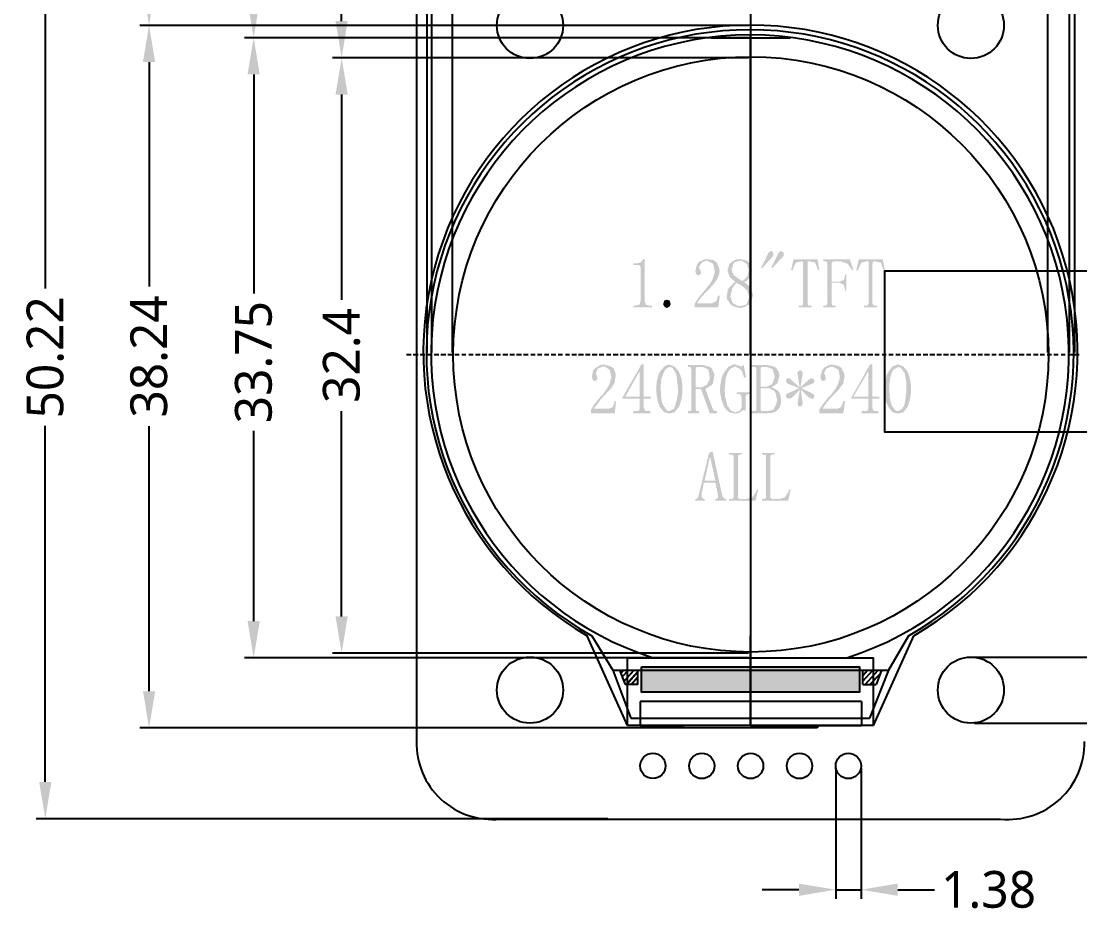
# Model space of a CAD drawing. Header units: millimetres. Extents: x -137 to 1106, y 1691 to 1989.
# Drawn here: x -137 to -79.3, y 1691.4 to 1740 of the extents above; entities that cross this region are included whole.
import ezdxf

# ---------------------------------------------------------------- set-up
doc = ezdxf.new("R2010")
doc.units = ezdxf.units.MM
doc.layers.add('3-LCD', color=4, linetype='Continuous')
doc.styles.add('宋体', font='')
doc.styles.get('宋体').set_extended_font_data('Microsoft YaHei')
doc.dimstyles.new('ZY-G2-0.1默认', dxfattribs={"dimtxt": 2, "dimasz": 2, "dimexe": 0.5, "dimexo": 0.1, "dimgap": 0.5, "dimtad": 0, "dimdec": 3, "dimdsep": 46, "dimtxsty": '宋体', "dimcen": 2, "dimclrd": 7, "dimclre": 7, "dimclrt": 7, "dimadec": 0, "dimazin": 2, "dimtp": 0.1, "dimtm": 0.1, "dimtfac": 1, "dimtdec": 3, "dimtmove": 0, "dimatfit": 3, "dimfxl": 1, "dimtolj": 1, "dimarcsym": 0})

# ---------------------------------------------------------------- blocks, each defined once
blk = doc.blocks.new('*D270')
at = {"color": 7, "lineweight": -2, "transparency": 16777216}
for p, q in [((-97.362, 1737.993), (-120.016, 1737.993)), ((-119.516, 1735.993), (-119.516, 1724.82)), ((-119.516, 1707.593), (-119.516, 1718.766)), ((-97.362, 1705.593), (-120.016, 1705.593))]:
    blk.add_line(p, q, dxfattribs=at)
at = {"color": 7, "transparency": 16777216}
for points in [[(-119.849, 1735.993), (-119.183, 1735.993), (-119.516, 1737.993)], [(-119.849, 1707.593), (-119.183, 1707.593), (-119.516, 1705.593)]]:
    blk.add_solid(points, dxfattribs=at)
at = {"layer": 'Defpoints', "color": 0, "transparency": 16777216}
for p in [(-97.262, 1737.993), (-119.516, 1705.593), (-97.262, 1705.593)]:
    blk.add_point(p, dxfattribs=at)
at = {"color": 7, "transparency": 16777216, "insert": (-119.516, 1721.793), "char_height": 2, "attachment_point": 5, "rotation": 90, "style": '宋体'}
blk.add_mtext('\\A1;32.4', dxfattribs=at)
blk = doc.blocks.new('*D271')
at = {"color": 7, "lineweight": -2, "transparency": 16777216}
for p, q in [((-113.472, 1721.949), (-113.472, 1750.012)), ((-81.072, 1721.949), (-81.072, 1750.012)), ((-111.472, 1749.512), (-100.298, 1749.512)), ((-83.072, 1749.512), (-94.245, 1749.512))]:
    blk.add_line(p, q, dxfattribs=at)
at = {"color": 7, "transparency": 16777216}
for points in [[(-111.472, 1749.845), (-111.472, 1749.178), (-113.472, 1749.512)], [(-83.072, 1749.845), (-83.072, 1749.178), (-81.072, 1749.512)]]:
    blk.add_solid(points, dxfattribs=at)
at = {"layer": 'Defpoints', "color": 0, "transparency": 16777216}
for p in [(-81.072, 1749.512), (-113.472, 1721.849), (-81.072, 1721.849)]:
    blk.add_point(p, dxfattribs=at)
at = {"color": 7, "transparency": 16777216, "insert": (-97.272, 1749.512), "char_height": 2, "attachment_point": 5, "style": '宋体'}
blk.add_mtext('\\A1;32.4', dxfattribs=at)
blk = doc.blocks.new('*D272')
at = {"color": 7, "lineweight": -2, "transparency": 16777216}
for p, q in [((-114.611, 1721.949), (-114.611, 1754.347)), ((-79.891, 1721.949), (-79.891, 1754.347)), ((-112.611, 1753.847), (-101.008, 1753.847)), ((-81.891, 1753.847), (-93.493, 1753.847))]:
    blk.add_line(p, q, dxfattribs=at)
at = {"color": 7, "transparency": 16777216}
for points in [[(-112.611, 1754.18), (-112.611, 1753.514), (-114.611, 1753.847)], [(-81.891, 1754.18), (-81.891, 1753.514), (-79.891, 1753.847)]]:
    blk.add_solid(points, dxfattribs=at)
at = {"layer": 'Defpoints', "color": 0, "transparency": 16777216}
for p in [(-79.891, 1753.847), (-114.611, 1721.849), (-79.891, 1721.849)]:
    blk.add_point(p, dxfattribs=at)
at = {"color": 7, "transparency": 16777216, "insert": (-97.251, 1753.847), "char_height": 2, "attachment_point": 5, "style": '宋体'}
blk.add_mtext('\\A1;34.72', dxfattribs=at)
blk = doc.blocks.new('*D273')
at = {"color": 7, "lineweight": -2, "transparency": 16777216}
for p, q in [((-97.362, 1739.089), (-124.802, 1739.089)), ((-124.302, 1737.089), (-124.302, 1725.16)), ((-124.302, 1707.339), (-124.302, 1717.695)), ((-97.362, 1705.339), (-124.802, 1705.339))]:
    blk.add_line(p, q, dxfattribs=at)
at = {"color": 7, "transparency": 16777216}
for points in [[(-124.636, 1737.089), (-123.969, 1737.089), (-124.302, 1739.089)], [(-124.636, 1707.339), (-123.969, 1707.339), (-124.302, 1705.339)]]:
    blk.add_solid(points, dxfattribs=at)
at = {"layer": 'Defpoints', "color": 0, "transparency": 16777216}
for p in [(-97.262, 1739.089), (-124.302, 1705.339), (-97.262, 1705.339)]:
    blk.add_point(p, dxfattribs=at)
at = {"color": 7, "transparency": 16777216, "insert": (-124.302, 1721.428), "char_height": 2, "attachment_point": 5, "rotation": 90, "style": '宋体'}
blk.add_mtext('\\A1;33.75', dxfattribs=at)
blk = doc.blocks.new('*D274')
at = {"color": 7, "lineweight": -2, "transparency": 16777216}
for p, q in [((-76.421, 1707.374), (-76.421, 1709.374)), ((-85.06, 1705.374), (-75.921, 1705.374)), ((-76.421, 1701.774), (-76.421, 1705.374)), ((-85.06, 1701.774), (-75.921, 1701.774)), ((-76.421, 1699.774), (-76.421, 1697.774))]:
    blk.add_line(p, q, dxfattribs=at)
at = {"color": 7, "transparency": 16777216}
for points in [[(-76.755, 1707.374), (-76.088, 1707.374), (-76.421, 1705.374)], [(-76.755, 1699.774), (-76.088, 1699.774), (-76.421, 1701.774)]]:
    blk.add_solid(points, dxfattribs=at)
at = {"layer": 'Defpoints', "color": 0, "transparency": 16777216}
for p in [(-85.16, 1705.374), (-85.16, 1701.774), (-76.421, 1701.774)]:
    blk.add_point(p, dxfattribs=at)
at = {"color": 7, "transparency": 16777216, "insert": (-76.421, 1711.596), "char_height": 2, "attachment_point": 5, "rotation": 90, "style": '宋体'}
blk.add_mtext('\\A1;3.6', dxfattribs=at)
blk = doc.blocks.new('*D275')
at = {"color": 7, "lineweight": -2, "transparency": 16777216}
for p, q in [((-114.852, 1721.949), (-114.852, 1758.991)), ((-79.612, 1721.949), (-79.612, 1758.991)), ((-112.852, 1758.491), (-101.034, 1758.491)), ((-81.612, 1758.491), (-93.429, 1758.491))]:
    blk.add_line(p, q, dxfattribs=at)
at = {"color": 7, "transparency": 16777216}
for points in [[(-112.852, 1758.825), (-112.852, 1758.158), (-114.852, 1758.491)], [(-81.612, 1758.825), (-81.612, 1758.158), (-79.612, 1758.491)]]:
    blk.add_solid(points, dxfattribs=at)
at = {"layer": 'Defpoints', "color": 0, "transparency": 16777216}
for p in [(-79.612, 1758.491), (-114.852, 1721.849), (-79.612, 1721.849)]:
    blk.add_point(p, dxfattribs=at)
at = {"color": 7, "transparency": 16777216, "insert": (-97.232, 1758.491), "char_height": 2, "attachment_point": 5, "style": '宋体'}
blk.add_mtext('\\A1;35.24', dxfattribs=at)
blk = doc.blocks.new('*D277')
at = {"color": 7, "lineweight": -2, "transparency": 16777216}
for p, q in [((-105.016, 1746.8), (-136.146, 1746.8)), ((-135.646, 1744.8), (-135.646, 1725.428)), ((-135.646, 1698.58), (-135.646, 1717.953)), ((-105.016, 1696.58), (-136.146, 1696.58))]:
    blk.add_line(p, q, dxfattribs=at)
at = {"color": 7, "transparency": 16777216}
for points in [[(-135.98, 1744.8), (-135.313, 1744.8), (-135.646, 1746.8)], [(-135.98, 1698.58), (-135.313, 1698.58), (-135.646, 1696.58)]]:
    blk.add_solid(points, dxfattribs=at)
at = {"layer": 'Defpoints', "color": 0, "transparency": 16777216}
for p in [(-104.916, 1746.8), (-135.646, 1696.58), (-104.916, 1696.58)]:
    blk.add_point(p, dxfattribs=at)
at = {"color": 7, "transparency": 16777216, "insert": (-135.646, 1721.69), "char_height": 2, "attachment_point": 5, "rotation": 90, "style": '宋体'}
blk.add_mtext('\\A1;50.22', dxfattribs=at)
blk = doc.blocks.new('*D278')
at = {"color": 7, "lineweight": -2, "transparency": 16777216}
for p, q in [((-97.362, 1739.759), (-130.497, 1739.759)), ((-129.997, 1737.759), (-129.997, 1725.543)), ((-129.997, 1703.519), (-129.997, 1717.938)), ((-97.362, 1701.519), (-130.497, 1701.519))]:
    blk.add_line(p, q, dxfattribs=at)
at = {"color": 7, "transparency": 16777216}
for points in [[(-130.33, 1737.759), (-129.664, 1737.759), (-129.997, 1739.759)], [(-130.33, 1703.519), (-129.664, 1703.519), (-129.997, 1701.519)]]:
    blk.add_solid(points, dxfattribs=at)
at = {"layer": 'Defpoints', "color": 0, "transparency": 16777216}
for p in [(-97.262, 1739.759), (-129.997, 1701.519), (-97.262, 1701.519)]:
    blk.add_point(p, dxfattribs=at)
at = {"color": 7, "transparency": 16777216, "insert": (-129.997, 1721.741), "char_height": 2, "attachment_point": 5, "rotation": 90, "style": '宋体'}
blk.add_mtext('\\A1;38.24', dxfattribs=at)
blk = doc.blocks.new('*D279')
at = {"color": 7, "lineweight": -2, "transparency": 16777216}
for p, q in [((-92.622, 1699.352), (-92.622, 1692.214)), ((-91.242, 1699.352), (-91.242, 1692.214)), ((-94.622, 1692.714), (-96.622, 1692.714)), ((-92.622, 1692.714), (-91.242, 1692.714)), ((-89.242, 1692.714), (-87.242, 1692.714))]:
    blk.add_line(p, q, dxfattribs=at)
at = {"color": 7, "transparency": 16777216}
for points in [[(-94.622, 1693.047), (-94.622, 1692.38), (-92.622, 1692.714)], [(-89.242, 1693.047), (-89.242, 1692.38), (-91.242, 1692.714)]]:
    blk.add_solid(points, dxfattribs=at)
at = {"layer": 'Defpoints', "color": 0, "transparency": 16777216}
for p in [(-92.622, 1699.452), (-91.242, 1699.452), (-91.242, 1692.714)]:
    blk.add_point(p, dxfattribs=at)
at = {"color": 7, "transparency": 16777216, "insert": (-84.298, 1692.714), "char_height": 2, "attachment_point": 5, "style": '宋体'}
blk.add_mtext('\\A1;1.38', dxfattribs=at)
blk = doc.blocks.new('*D283')
at = {"layer": '3-LCD', "color": 7, "lineweight": -2, "transparency": 16777216}
for p, q in [((-119.516, 1746.8), (-119.516, 1748.8)), ((-119.616, 1746.8), (-120.016, 1746.8)), ((-119.516, 1739.993), (-119.516, 1744.8)), ((-119.616, 1737.993), (-120.016, 1737.993))]:
    blk.add_line(p, q, dxfattribs=at)
at = {"layer": '3-LCD', "color": 7, "transparency": 16777216}
for points in [[(-119.849, 1744.8), (-119.183, 1744.8), (-119.516, 1746.8)], [(-119.849, 1739.993), (-119.183, 1739.993), (-119.516, 1737.993)]]:
    blk.add_solid(points, dxfattribs=at)
at = {"layer": 'Defpoints', "color": 0, "transparency": 16777216}
for p in [(-119.516, 1746.8), (-119.516, 1746.8), (-119.516, 1737.993)]:
    blk.add_point(p, dxfattribs=at)
at = {"layer": '3-LCD', "color": 7, "transparency": 16777216, "insert": (-119.516, 1751.599), "char_height": 2, "attachment_point": 5, "rotation": 90, "style": '宋体'}
blk.add_mtext('\\A1;8.81', dxfattribs=at)
blk = doc.blocks.new('*D284')
at = {"layer": '3-LCD', "color": 7, "lineweight": -2, "transparency": 16777216}
for p, q in [((-124.302, 1746.8), (-124.302, 1748.8)), ((-124.402, 1746.8), (-124.802, 1746.8)), ((-124.302, 1741.089), (-124.302, 1744.8)), ((-124.402, 1739.089), (-124.802, 1739.089))]:
    blk.add_line(p, q, dxfattribs=at)
at = {"layer": '3-LCD', "color": 7, "transparency": 16777216}
for points in [[(-124.636, 1744.8), (-123.969, 1744.8), (-124.302, 1746.8)], [(-124.636, 1741.089), (-123.969, 1741.089), (-124.302, 1739.089)]]:
    blk.add_solid(points, dxfattribs=at)
at = {"layer": 'Defpoints', "color": 0, "transparency": 16777216}
for p in [(-124.302, 1746.8), (-124.302, 1746.8), (-124.302, 1739.089)]:
    blk.add_point(p, dxfattribs=at)
at = {"layer": '3-LCD', "color": 7, "transparency": 16777216, "insert": (-124.302, 1751.591), "char_height": 2, "attachment_point": 5, "rotation": 90, "style": '宋体'}
blk.add_mtext('\\A1;7.71', dxfattribs=at)
blk = doc.blocks.new('*D285')
at = {"layer": '3-LCD', "color": 7, "lineweight": -2, "transparency": 16777216}
for p, q in [((-129.997, 1746.8), (-129.997, 1748.8)), ((-130.097, 1746.8), (-130.497, 1746.8)), ((-129.997, 1741.759), (-129.997, 1744.8)), ((-130.097, 1739.759), (-130.497, 1739.759))]:
    blk.add_line(p, q, dxfattribs=at)
at = {"layer": '3-LCD', "color": 7, "transparency": 16777216}
for points in [[(-130.33, 1744.8), (-129.664, 1744.8), (-129.997, 1746.8)], [(-130.33, 1741.759), (-129.664, 1741.759), (-129.997, 1739.759)]]:
    blk.add_solid(points, dxfattribs=at)
at = {"layer": 'Defpoints', "color": 0, "transparency": 16777216}
for p in [(-129.997, 1746.8), (-129.997, 1746.8), (-129.997, 1739.759)]:
    blk.add_point(p, dxfattribs=at)
at = {"layer": '3-LCD', "color": 7, "transparency": 16777216, "insert": (-129.997, 1751.848), "char_height": 2, "attachment_point": 5, "rotation": 90, "style": '宋体'}
blk.add_mtext('\\A1;7.04', dxfattribs=at)

msp = doc.modelspace()

# ---------------------------------------------------------------- hatches: boundary and pattern name
for color, points in [(7, [(-96.8894, 1739.6143), (-96.8894, 1739.5924), (-96.8675, 1739.5924), (-96.8675, 1739.6143)]), (7, [(-96.1446, 1727.4789), (-96.2322, 1727.4351), (-96.298, 1727.3474), (-96.6703, 1726.5808), (-96.6484, 1726.5369), (-96.6265, 1726.5369), (-96.057, 1727.1722), (-96.0132, 1727.2379), (-96.0132, 1727.2817), (-96.0351, 1727.4132)]), (7, [(-95.597, 1727.4789), (-95.6846, 1727.4351), (-95.7503, 1727.3474), (-96.1227, 1726.5808), (-96.1008, 1726.5369), (-96.0789, 1726.5369), (-95.4875, 1727.1722), (-95.4437, 1727.2379), (-95.4437, 1727.2817), (-95.4656, 1727.4132)]), (7, [(-103.0228, 1727.0408), (-103.0885, 1727.0408), (-103.2199, 1726.8655), (-103.5047, 1726.7998), (-103.6361, 1726.7998), (-103.6361, 1726.7122), (-103.3952, 1726.7122), (-103.2857, 1726.6903), (-103.2419, 1726.5808), (-103.2419, 1724.7407), (-103.3076, 1724.5655), (-103.5047, 1724.4998), (-103.6361, 1724.4998), (-103.6361, 1724.4122), (-102.6285, 1724.4122), (-102.6285, 1724.4998), (-102.7599, 1724.4998), (-102.9571, 1724.5655), (-103.0228, 1724.7407)]), (7, [(-99.277, 1726.975), (-99.6494, 1726.9531), (-99.5837, 1726.9312), (-99.3209, 1726.7998), (-99.277, 1726.7341), (-99.2113, 1726.3836), (-99.2113, 1726.296), (-99.3209, 1725.9455), (-99.4304, 1725.7484), (-99.6494, 1725.4636), (-99.8685, 1725.2007), (-100.0656, 1724.9598), (-100.1313, 1724.8722), (-100.3066, 1724.5874), (-100.1532, 1724.6312), (-100.1313, 1724.6969), (-100.065, 1724.7991), (-99.9841, 1724.9037), (-99.8914, 1725.0107), (-99.79, 1725.1199), (-99.6828, 1725.2313), (-99.5729, 1725.3447), (-99.463, 1725.4599), (-99.3563, 1725.5768), (-99.2557, 1725.6954), (-99.1641, 1725.8154), (-99.0845, 1725.9367), (-99.0199, 1726.0592), (-98.9732, 1726.1828), (-98.9474, 1726.3074), (-98.9455, 1726.4328), (-98.9704, 1726.5589), (-99.1018, 1726.8655)]), (7, [(-99.6275, 1727.0408), (-99.759, 1727.0189), (-100.0656, 1726.8874), (-100.1751, 1726.7341), (-100.2628, 1726.3836), (-100.219, 1726.2303), (-100.1094, 1726.1427), (-99.978, 1726.2084), (-99.9561, 1726.296), (-99.978, 1726.4274), (-100.0656, 1726.6027), (-99.9123, 1726.8436), (-99.6494, 1726.9531), (-99.277, 1726.975)]), (7, [(-97.8094, 1727.0408), (-98.0504, 1727.0189), (-98.3132, 1726.8655), (-98.4227, 1726.7341), (-98.5104, 1726.4274), (-98.5104, 1726.4055), (-98.4008, 1726.0769), (-98.3351, 1726.0112), (-98.0942, 1725.7922), (-97.6999, 1725.836), (-97.8751, 1725.9455), (-98.138, 1726.1427), (-98.1818, 1726.1646), (-98.2913, 1726.4712), (-98.1818, 1726.7998), (-98.138, 1726.8655), (-97.8094, 1726.9531), (-97.4808, 1726.9531)]), (7, [(-97.4808, 1726.9531), (-97.8094, 1726.9531), (-97.7218, 1726.9312), (-97.4589, 1726.7779), (-97.437, 1726.756), (-97.3494, 1726.4274), (-97.437, 1726.0769), (-97.6999, 1725.836), (-98.0942, 1725.7922), (-98.0285, 1725.7484), (-97.7437, 1725.595), (-97.4808, 1725.376), (-97.437, 1725.3103), (-97.3275, 1725.0036), (-97.3275, 1724.9379), (-97.4589, 1724.6312), (-97.5027, 1724.5436), (-97.8313, 1724.4779), (-98.1599, 1724.456), (-97.8313, 1724.3683), (-97.6123, 1724.4122), (-97.3275, 1724.5655), (-97.218, 1724.7188), (-97.1303, 1725.0474), (-97.1303, 1725.135), (-97.2618, 1725.4636), (-97.3275, 1725.5731), (-97.6123, 1725.7922), (-97.4808, 1725.836), (-97.2618, 1726.0769), (-97.1742, 1726.4274), (-97.1961, 1726.5589), (-97.3494, 1726.8655)]), (7, [(-93.6036, 1727.0189), (-94.9179, 1727.0189), (-95.0494, 1726.4274), (-94.9617, 1726.4274), (-94.9179, 1726.5808), (-94.7865, 1726.8436), (-94.5017, 1726.9093)]), (7, [(-94.5017, 1726.9093), (-94.4141, 1726.9093), (-94.3922, 1726.756), (-94.3922, 1724.6312), (-94.4141, 1724.5217), (-94.5017, 1724.4998), (-94.6332, 1724.4998), (-94.6332, 1724.4122), (-93.9322, 1724.4122), (-93.9322, 1724.4998), (-94.0417, 1724.4998), (-94.1294, 1724.5217), (-94.1513, 1724.6312), (-94.1513, 1726.9093), (-93.9979, 1726.9093)]), (7, [(-93.6036, 1727.0189), (-94.5017, 1726.9093), (-93.9979, 1726.9093), (-93.7351, 1726.8436), (-93.7132, 1726.7779), (-93.5817, 1726.4274), (-93.516, 1726.4274)]), (7, [(-91.8512, 1727.0189), (-93.297, 1727.0189), (-93.297, 1726.9093), (-92.3112, 1726.9093), (-92.0046, 1726.7998), (-91.9389, 1726.7341), (-91.7198, 1726.4274), (-91.6541, 1726.4493)]), (7, [(-93.2093, 1726.9093), (-93.0998, 1726.8874), (-93.0779, 1726.7998), (-93.0779, 1724.6312), (-93.0998, 1724.5217), (-93.1874, 1724.4998), (-93.297, 1724.4998), (-93.297, 1724.4122), (-92.6179, 1724.4122), (-92.6179, 1724.4998), (-92.7274, 1724.4998), (-92.8151, 1724.5217), (-92.837, 1724.6312), (-92.837, 1725.7484), (-92.3989, 1725.7484), (-92.837, 1725.8141), (-92.837, 1726.7998), (-92.8151, 1726.8874), (-92.7274, 1726.9093), (-92.3331, 1726.9093)]), (7, [(-90.055, 1727.0189), (-91.3693, 1727.0189), (-91.5008, 1726.4274), (-91.4131, 1726.4274), (-91.3474, 1726.5808), (-91.216, 1726.8436), (-90.9531, 1726.9093)]), (7, [(-90.9531, 1726.9093), (-90.8436, 1726.9093), (-90.8217, 1726.756), (-90.8217, 1724.6312), (-90.8655, 1724.5217), (-90.9531, 1724.4998), (-91.0846, 1724.4998), (-91.0846, 1724.4122), (-90.3617, 1724.4122), (-90.3617, 1724.4998), (-90.4712, 1724.4998), (-90.5588, 1724.5217), (-90.6245, 1724.6312), (-90.6245, 1726.756), (-90.5807, 1726.9093), (-90.4493, 1726.9093)]), (7, [(-90.055, 1727.0189), (-90.9531, 1726.9093), (-90.4493, 1726.9093), (-90.1645, 1726.8436), (-90.1426, 1726.7779), (-90.0112, 1726.4274), (-89.9455, 1726.4274)]), (7, [(-92.0484, 1726.2084), (-92.1141, 1726.2084), (-92.1141, 1726.1208), (-92.1798, 1725.9017), (-92.3989, 1725.8141), (-92.837, 1725.8141), (-92.3989, 1725.7484), (-92.1798, 1725.6388), (-92.1141, 1725.3541), (-92.1141, 1725.3103), (-92.0484, 1725.3103)]), (7, [(-98.0942, 1725.7922), (-98.2037, 1725.7046), (-98.4446, 1725.4636), (-98.4885, 1725.376), (-98.5542, 1725.0255), (-98.5323, 1724.8503), (-98.3351, 1724.5655), (-98.1599, 1724.456), (-97.8313, 1724.4779), (-97.9189, 1724.4779), (-98.2037, 1724.6312), (-98.2475, 1724.6969), (-98.357, 1725.0036), (-98.3351, 1725.0693), (-98.2475, 1725.4417), (-98.2256, 1725.4855), (-98.0285, 1725.7484)]), (7, [(-101.818, 1724.3683), (-101.9495, 1724.456), (-102.0152, 1724.5874), (-101.9495, 1724.7845), (-101.818, 1724.8284), (-101.6647, 1724.7845), (-101.599, 1724.5874), (-101.6647, 1724.456)]), (7, [(-98.9266, 1725.0474), (-99.0142, 1725.0474), (-99.1237, 1724.7407), (-99.3428, 1724.6312), (-100.1532, 1724.6312), (-100.3066, 1724.5874), (-100.3066, 1724.4122), (-99.0142, 1724.4122)]), (7, [(-115.0706, 1721.4331), (-115.0706, 1721.4112), (-115.0487, 1721.4112), (-115.0487, 1721.4331)]), (7, [(-114.8734, 1721.4331), (-114.8734, 1721.4112), (-114.8515, 1721.4112), (-114.8515, 1721.4331)]), (7, [(-114.6325, 1721.4331), (-114.6325, 1721.4112), (-114.6106, 1721.4112), (-114.6106, 1721.4331)]), (7, [(-113.4715, 1721.4331), (-113.4715, 1721.4112), (-113.4496, 1721.4112), (-113.4496, 1721.4331)]), (7, [(-105.2352, 1721.3016), (-105.4105, 1721.2797), (-105.6733, 1721.1264), (-105.8266, 1720.9731), (-105.8924, 1720.6445), (-105.8486, 1720.4473), (-105.739, 1720.4035), (-105.6076, 1720.4473), (-105.5857, 1720.5569), (-105.6295, 1720.6883), (-105.6733, 1720.8416), (-105.5638, 1721.0826), (-105.279, 1721.1921), (-104.9285, 1721.214)]), (7, [(-103.0666, 1721.3016), (-103.198, 1721.3016), (-104.2276, 1719.5054), (-104.2276, 1719.4397), (-103.2857, 1719.4397), (-103.2857, 1718.9359), (-103.3295, 1718.7826), (-103.4828, 1718.7607), (-103.6361, 1718.7607), (-103.6361, 1718.6511), (-102.7161, 1718.6511), (-102.7161, 1718.7607), (-102.8476, 1718.7607), (-103.0009, 1718.7826), (-103.0666, 1718.9359), (-103.0666, 1719.4397), (-102.6942, 1719.4397), (-102.6942, 1719.5492), (-104.0742, 1719.5492), (-103.3076, 1720.9074), (-103.2857, 1720.9074)]), (7, [(-103.0666, 1721.3016), (-103.2857, 1720.9074), (-103.2857, 1719.5492), (-104.0742, 1719.5492), (-103.0666, 1719.5492)]), (7, [(-101.6866, 1721.3016), (-101.9495, 1721.1921), (-101.6866, 1721.1702), (-101.5114, 1721.1264), (-101.3361, 1720.8416), (-101.2923, 1720.7102), (-101.2485, 1720.3816), (-101.2047, 1719.9654), (-101.2047, 1719.7464), (-101.2704, 1719.374), (-101.358, 1719.0673), (-101.4237, 1718.8921), (-101.6866, 1718.7607), (-101.4018, 1718.6949), (-101.1609, 1718.9797), (-101.0746, 1719.1996), (-101.0125, 1719.4404), (-100.9748, 1719.695), (-100.9618, 1719.9564), (-100.9737, 1720.2176), (-101.0107, 1720.4714), (-101.073, 1720.711), (-101.1609, 1720.9293), (-101.4018, 1721.1921)]), (7, [(-98.1161, 1721.3016), (-98.1818, 1721.3016), (-98.4666, 1721.1702), (-98.6856, 1720.8854), (-98.817, 1720.6445), (-98.8828, 1720.294), (-98.9266, 1719.9216), (-98.9047, 1719.7245), (-98.8389, 1719.374), (-98.7075, 1719.0235), (-98.6418, 1718.914), (-98.4227, 1718.6949), (-98.0942, 1718.6949), (-98.3351, 1718.8045), (-98.5323, 1719.0892), (-98.5542, 1719.2207), (-98.6418, 1719.5492), (-98.6637, 1719.9216), (-98.6418, 1720.2283), (-98.598, 1720.6007), (-98.4885, 1720.8854), (-98.357, 1721.0607), (-98.1161, 1721.1921), (-97.7656, 1721.1921), (-97.897, 1721.2359)]), (7, [(-97.6342, 1721.3016), (-97.6999, 1721.214), (-97.7656, 1721.1921), (-98.1161, 1721.1921), (-98.0942, 1721.1921), (-97.8094, 1721.0388), (-97.7218, 1720.9293), (-97.6123, 1720.5788), (-97.5027, 1720.6007)]), (7, [(-92.8151, 1721.3016), (-92.9465, 1721.2797), (-93.2532, 1721.1264), (-93.3627, 1720.9731), (-93.4503, 1720.6445), (-93.4065, 1720.4473), (-93.297, 1720.4035), (-93.1874, 1720.4473), (-93.1655, 1720.5569), (-93.1874, 1720.6883), (-93.2532, 1720.8416), (-93.1217, 1721.0826), (-92.837, 1721.1921), (-92.4646, 1721.214)]), (7, [(-90.6245, 1721.3016), (-90.756, 1721.3016), (-91.7636, 1719.5054), (-91.7636, 1719.4397), (-90.8436, 1719.4397), (-90.8436, 1718.9359), (-90.8874, 1718.7826), (-91.0627, 1718.7607), (-91.216, 1718.7607), (-91.216, 1718.6511), (-90.296, 1718.6511), (-90.296, 1718.7607), (-90.4055, 1718.7607), (-90.5588, 1718.7826), (-90.6245, 1718.9359), (-90.6245, 1719.4397), (-90.2522, 1719.4397), (-90.2522, 1719.5492), (-91.6541, 1719.5492), (-90.8655, 1720.9074), (-90.8436, 1720.9074)]), (7, [(-90.6245, 1721.3016), (-90.8436, 1720.9074), (-90.8436, 1719.5492), (-91.6541, 1719.5492), (-90.6245, 1719.5492)]), (7, [(-89.2226, 1721.3016), (-89.2445, 1721.3016), (-89.5293, 1721.1921), (-89.2226, 1721.1702), (-89.0912, 1721.1264), (-88.8721, 1720.8416), (-88.8502, 1720.7102), (-88.7845, 1720.3816), (-88.7845, 1719.7464), (-88.8283, 1719.374), (-88.8941, 1719.0673), (-89.0036, 1718.8921), (-89.2226, 1718.7607), (-88.9379, 1718.6949), (-88.7188, 1718.9797), (-88.6325, 1719.1996), (-88.5704, 1719.4404), (-88.5328, 1719.695), (-88.5197, 1719.9564), (-88.5316, 1720.2176), (-88.5686, 1720.4714), (-88.6309, 1720.711), (-88.7188, 1720.9293), (-88.9379, 1721.1921)]), (7, [(-81.0959, 1721.4331), (-81.0959, 1721.4112), (-81.074, 1721.4112), (-81.074, 1721.4331)]), (7, [(-79.913, 1721.4331), (-79.913, 1721.4112), (-79.8911, 1721.4112), (-79.8911, 1721.4331)]), (7, [(-79.6939, 1721.4331), (-79.6939, 1721.4112), (-79.672, 1721.4112), (-79.672, 1721.4331)]), (7, [(-79.4749, 1721.4331), (-79.4749, 1721.4112), (-79.453, 1721.4112), (-79.453, 1721.4331)]), (7, [(-79.4749, 1721.4331), (-79.4749, 1721.4112), (-79.453, 1721.4112), (-79.453, 1721.4331)]), (7, [(-104.9285, 1721.214), (-105.279, 1721.1921), (-105.2133, 1721.1921), (-104.9504, 1721.0388), (-104.9285, 1720.995), (-104.8409, 1720.6445), (-104.8409, 1720.535), (-104.9504, 1720.2064), (-105.06, 1720.0092), (-105.279, 1719.7026), (-105.52, 1719.4397), (-105.6952, 1719.2207), (-105.7609, 1719.133), (-105.9362, 1718.8483), (-105.7828, 1718.8921), (-105.7609, 1718.9359), (-105.52, 1719.2426), (-105.4105, 1719.3959), (-105.1914, 1719.6369), (-104.9285, 1719.9216), (-104.8409, 1720.0092), (-104.6657, 1720.2721), (-104.6657, 1720.294), (-104.6, 1720.6664), (-104.6, 1720.8197), (-104.7314, 1721.1264)]), (7, [(-101.9495, 1721.1921), (-102.1904, 1720.9074), (-102.278, 1720.7102), (-102.3657, 1720.3597), (-102.3876, 1719.9654), (-102.3657, 1719.615), (-102.2999, 1719.2645), (-102.1904, 1718.9797), (-101.9495, 1718.6949), (-101.6866, 1718.6292), (-101.4018, 1718.6949), (-101.6866, 1718.7607), (-101.7961, 1718.7826), (-101.9933, 1719.0673), (-102.0809, 1719.2207), (-102.1247, 1719.5492), (-102.1466, 1719.9654), (-102.1466, 1720.1845), (-102.1028, 1720.535), (-101.9933, 1720.8416), (-101.9056, 1721.0169), (-101.6866, 1721.1702)]), (7, [(-99.8904, 1721.2797), (-100.6571, 1721.2797), (-100.6571, 1721.1702), (-99.8685, 1721.1702), (-99.5837, 1721.0388), (-99.5399, 1720.9731), (-99.4742, 1720.6007), (-99.4742, 1720.4912), (-99.6275, 1720.2064), (-99.6494, 1720.1845), (-99.9342, 1720.0531), (-100.2409, 1720.0531), (-99.6494, 1720.0092), (-99.3647, 1720.1845), (-99.2989, 1720.2721), (-99.2332, 1720.6664), (-99.2332, 1720.8197), (-99.3866, 1721.1264), (-99.5399, 1721.1921)]), (7, [(-100.5913, 1721.1702), (-100.5037, 1721.1483), (-100.4818, 1721.0388), (-100.4818, 1718.8483), (-100.5037, 1718.7826), (-100.5913, 1718.7607), (-100.6571, 1718.7607), (-100.6571, 1718.6511), (-100.0656, 1718.6511), (-100.0656, 1718.7607), (-100.1313, 1718.7607), (-100.219, 1718.7826), (-100.2409, 1718.8483), (-100.2409, 1719.9654), (-99.7151, 1719.9654), (-99.6494, 1720.0092), (-100.2409, 1720.0531), (-100.2409, 1721.0388), (-100.219, 1721.1483), (-100.1313, 1721.1702), (-99.9561, 1721.1702)]), (7, [(-96.3637, 1721.2797), (-97.1961, 1721.2797), (-97.1961, 1721.1702), (-96.3856, 1721.1702), (-96.0789, 1721.0607), (-96.0351, 1720.995), (-95.9475, 1720.6664), (-95.9694, 1720.535), (-96.0789, 1720.2283), (-96.3637, 1720.0969), (-96.7142, 1720.0969), (-96.1227, 1720.075), (-96.0132, 1720.1188), (-95.7722, 1720.294), (-95.7722, 1720.3378), (-95.6846, 1720.6664), (-95.7065, 1720.8416), (-95.8599, 1721.1264), (-96.0132, 1721.1921)]), (7, [(-97.0646, 1721.1702), (-96.977, 1721.1483), (-96.9332, 1721.0388), (-96.9332, 1718.8483), (-96.977, 1718.7826), (-97.0646, 1718.7607), (-96.5827, 1718.7607), (-96.6703, 1718.7826), (-96.7142, 1718.8483), (-96.7142, 1720.0092), (-96.4075, 1720.0092), (-96.1227, 1720.075), (-96.7142, 1720.0969), (-96.7142, 1721.0388), (-96.6922, 1721.1483), (-96.5827, 1721.1702), (-96.4294, 1721.1702)]), (7, [(-94.5456, 1720.995), (-94.6551, 1720.9293), (-94.7208, 1720.8197), (-94.677, 1720.754), (-94.677, 1720.6883), (-94.5894, 1720.0531), (-94.5456, 1720.0531), (-94.436, 1720.6883), (-94.4141, 1720.754), (-94.4141, 1720.8197), (-94.436, 1720.9074)]), (7, [(-92.4646, 1721.214), (-92.837, 1721.1921), (-92.7931, 1721.1921), (-92.5084, 1721.0388), (-92.4646, 1720.995), (-92.3989, 1720.6445), (-92.3989, 1720.535), (-92.5084, 1720.2064), (-92.6179, 1720.0092), (-92.837, 1719.7026), (-93.0779, 1719.4397), (-93.2532, 1719.2207), (-93.3189, 1719.133), (-93.516, 1718.8483), (-93.3408, 1718.8921), (-93.3189, 1718.9359), (-93.0998, 1719.2426), (-92.9684, 1719.3959), (-92.7493, 1719.6369), (-92.4646, 1719.9216), (-92.2017, 1720.2721), (-92.2017, 1720.294), (-92.136, 1720.6664), (-92.1579, 1720.8197), (-92.3112, 1721.1264)]), (7, [(-89.5293, 1721.1921), (-89.7483, 1720.9074), (-89.8579, 1720.7102), (-89.9236, 1720.3597), (-89.9674, 1719.9654), (-89.9455, 1719.615), (-89.8798, 1719.2645), (-89.7483, 1718.9797), (-89.5293, 1718.6949), (-89.2226, 1718.6292), (-88.9379, 1718.6949), (-89.2226, 1718.7607), (-89.3541, 1718.7826), (-89.5731, 1719.0673), (-89.6169, 1719.2207), (-89.6826, 1719.5492), (-89.7045, 1719.9654), (-89.7045, 1720.1845), (-89.6607, 1720.535), (-89.5731, 1720.8416), (-89.4855, 1721.0169), (-89.2226, 1721.1702)]), (7, [(-93.9322, 1720.5569), (-93.9979, 1720.535), (-94.1075, 1720.4473), (-94.5456, 1720.0531), (-94.6113, 1720.0092), (-95.0932, 1719.7902), (-95.2903, 1719.7026), (-95.3341, 1719.5931), (-95.2903, 1719.4616), (-95.2027, 1719.4397), (-95.0932, 1719.4616), (-95.0056, 1719.5054), (-94.5017, 1720.0092), (-94.0198, 1720.2064), (-93.8008, 1720.294), (-93.7789, 1720.4035), (-93.8227, 1720.5131)]), (7, [(-95.2027, 1720.5569), (-95.2903, 1720.535), (-95.3341, 1720.4035), (-95.2684, 1720.2721), (-95.0932, 1720.2064), (-94.6113, 1720.0092), (-94.5456, 1720.0531), (-94.5894, 1720.0531), (-95.0275, 1720.4473), (-95.0932, 1720.535)]), (7, [(-99.7151, 1719.9654), (-99.9561, 1719.9654), (-99.4742, 1718.6511), (-99.0799, 1718.6511), (-99.0799, 1718.7607), (-99.1456, 1718.7607), (-99.2332, 1718.7826), (-99.2989, 1718.8483)]), (7, [(-97.3056, 1719.7902), (-98.0065, 1719.7902), (-98.0065, 1719.7026), (-97.897, 1719.7026), (-97.7875, 1719.6588), (-97.7437, 1719.5054), (-97.7437, 1718.9797), (-97.5684, 1718.8045), (-97.5246, 1718.7826), (-97.5246, 1719.5492), (-97.4808, 1719.6588), (-97.3713, 1719.7026), (-97.3056, 1719.7026)]), (7, [(-96.1227, 1720.075), (-96.4075, 1720.0092), (-96.2322, 1720.0092), (-95.9694, 1719.8559), (-95.8818, 1719.7245), (-95.816, 1719.374), (-95.8379, 1719.2207), (-95.9694, 1718.914), (-96.0351, 1718.8264), (-96.3637, 1718.7607), (-97.1961, 1718.7607), (-97.1961, 1718.6511), (-96.298, 1718.6511), (-96.0669, 1718.6659), (-95.8842, 1718.7358), (-95.7477, 1718.8511), (-95.6553, 1719.002), (-95.6049, 1719.1789), (-95.5944, 1719.3721), (-95.6217, 1719.5718), (-95.6846, 1719.7683), (-95.7941, 1719.8997)]), (7, [(-94.5675, 1719.9435), (-94.677, 1719.3083), (-94.677, 1719.2426), (-94.7208, 1719.155), (-94.6332, 1719.0235), (-94.5456, 1719.0016), (-94.4579, 1719.0673), (-94.4141, 1719.155), (-94.4141, 1719.2426), (-94.436, 1719.3083), (-94.5236, 1719.9435)]), (7, [(-94.5017, 1720.0092), (-94.5675, 1719.9435), (-94.5236, 1719.9435), (-94.0855, 1719.5054), (-93.9979, 1719.4616), (-93.9322, 1719.4397), (-93.8227, 1719.4397), (-93.7789, 1719.5931), (-93.8008, 1719.6588), (-94.0198, 1719.7902)]), (7, [(-104.5781, 1719.3083), (-104.6438, 1719.3083), (-104.7533, 1718.9797), (-104.9724, 1718.8921), (-105.7828, 1718.8921), (-105.9362, 1718.8483), (-105.9362, 1718.6511), (-104.6438, 1718.6511)]), (7, [(-92.1141, 1719.3083), (-92.2017, 1719.3083), (-92.3331, 1718.9797), (-92.5303, 1718.8921), (-93.3408, 1718.8921), (-93.516, 1718.8483), (-93.516, 1718.6511), (-92.2017, 1718.6511)]), (7, [(-97.7437, 1718.9797), (-97.8313, 1718.7826), (-98.0942, 1718.6949), (-98.4227, 1718.6949), (-98.1161, 1718.6292), (-97.897, 1718.6511), (-97.7437, 1718.7607), (-97.678, 1718.8045), (-97.5684, 1718.8045)]), (7, [(-99.518, 1716.4825), (-100.0875, 1714.1606), (-100.1313, 1714.0292), (-100.219, 1713.9854), (-100.2628, 1713.9854), (-100.2628, 1713.8977), (-99.759, 1713.8977), (-99.759, 1713.9854), (-99.8028, 1713.9854), (-99.9123, 1714.073), (-99.9123, 1714.292), (-99.8028, 1714.8616), (-99.1675, 1714.8616), (-99.759, 1714.9711), (-99.4742, 1716.2416), (-99.4523, 1716.2416)]), (7, [(-99.3209, 1716.5702), (-99.518, 1716.4825), (-99.4523, 1716.2416), (-99.1675, 1714.9711), (-99.759, 1714.9711), (-99.1675, 1714.8616), (-99.0361, 1714.2044), (-99.0361, 1714.0292), (-99.1237, 1713.9854), (-99.1675, 1713.9854), (-99.1675, 1713.8977), (-98.5761, 1713.8977), (-98.5761, 1713.9854), (-98.6199, 1713.9854), (-98.7075, 1714.0292), (-98.7951, 1714.1606)]), (7, [(-97.7437, 1716.4825), (-98.4227, 1716.4825), (-98.4227, 1716.3949), (-98.3132, 1716.3949), (-98.2037, 1716.373), (-98.1818, 1716.2854), (-98.1818, 1714.0949), (-98.2037, 1714.0073), (-98.2913, 1713.9854), (-97.8313, 1713.9854), (-97.9189, 1714.0073), (-97.9408, 1714.0949), (-97.9408, 1716.2854), (-97.9189, 1716.373), (-97.8313, 1716.3949), (-97.7437, 1716.3949)]), (7, [(-95.9694, 1716.4825), (-96.6265, 1716.4825), (-96.6265, 1716.3949), (-96.5389, 1716.3949), (-96.4294, 1716.373), (-96.4075, 1716.2854), (-96.4075, 1714.0949), (-96.4294, 1714.0073), (-96.5389, 1713.9854), (-96.057, 1713.9854), (-96.1446, 1714.0073), (-96.1884, 1714.0949), (-96.1884, 1716.2854), (-96.1446, 1716.373), (-96.057, 1716.3949), (-95.9694, 1716.3949)]), (7, [(-96.9113, 1714.5111), (-96.9551, 1714.3797), (-97.1084, 1714.1387), (-97.1742, 1714.073), (-97.4589, 1713.9854), (-98.4227, 1713.9854), (-98.4227, 1713.8977), (-96.977, 1713.8977), (-96.8456, 1714.4892)]), (7, [(-95.1589, 1714.5111), (-95.1808, 1714.3797), (-95.356, 1714.1387), (-95.3779, 1714.073), (-95.6846, 1713.9854), (-96.6265, 1713.9854), (-96.6265, 1713.8977), (-95.2027, 1713.8977), (-95.0713, 1714.4892)]), (1, [(-103.1918, 1704.8388), (-91.3318, 1704.8388), (-91.3318, 1703.4588), (-103.1918, 1703.4588)]), (7, [(-103.3952, 1702.0575), (-103.3952, 1702.0356), (-103.3733, 1702.0356), (-103.3733, 1702.0575)])]:
    msp.add_hatch(color=color).paths.add_polyline_path(points)
at = {"true_color": 0xff0000}
for points in [[(-97.2837, 1707.5453), (-97.2837, 1707.5234), (-97.2618, 1707.5234), (-97.2618, 1707.5453)], [(-97.2837, 1703.547), (-97.2837, 1703.5251), (-97.2618, 1703.5251), (-97.2618, 1703.547)]]:
    msp.add_hatch(color=1, dxfattribs=at).paths.add_polyline_path(points)

# ---------------------------------------------------------------- linework, layer by layer
for p, q in [((-115.4418, 1742.5488), (-115.4418, 1700.7888)), ((-97.2618, 1741.3667), (-97.2618, 1703.2667)), ((-97.2618, 1741.279), (-97.2618, 1738.429)), ((-97.2618, 1739.7588), (-97.2618, 1701.6588)), ((-97.2618, 1721.8274), (-97.2618, 1739.1974)), ((-99.4087, 1739.0885), (-95.0947, 1739.0885)), ((-97.2618, 1739.0885), (-97.2618, 1704.7685)), ((-97.2618, 1739.0885), (-97.2618, 1704.2285)), ((-103.9618, 1701.6588), (-106.1535, 1706.5388)), ((-105.9038, 1706.5388), (-104.7533, 1704.6642)), ((-97.2618, 1701.6588), (-97.2618, 1706.5388)), ((-90.5618, 1701.6588), (-88.37, 1706.5388)), ((-88.6636, 1706.5388), (-89.7483, 1704.6642)), ((-103.9618, 1701.6588), (-103.9618, 1705.3388)), ((-103.9618, 1705.3388), (-90.5618, 1705.3388)), ((-97.2618, 1705.3388), (-97.2618, 1704.8388)), ((-90.5618, 1701.6588), (-90.5618, 1705.3388)), ((-97.2618, 1703.4588), (-97.2618, 1702.9588)), ((-90.5618, 1701.6588), (-103.9618, 1701.6588)), ((-100.8918, 1701.6588), (-101.0318, 1701.6588)), ((-97.2618, 1701.6588), (-93.6318, 1701.6588)), ((-93.6318, 1701.6588), (-93.4918, 1701.6588)), ((-110.8818, 1696.5588), (-83.6418, 1696.5588))]:
    msp.add_line(p, q)
at = {"color": 6}
for p, q in [((-91.2218, 1702.9588), (-103.2618, 1702.9588)), ((-103.2618, 1702.9588), (-103.2618, 1701.6588)), ((-91.2218, 1702.9588), (-91.2218, 1701.6588)), ((-103.2618, 1701.6588), (-101.0318, 1701.6588)), ((-93.6318, 1701.5188), (-100.8918, 1701.5188)), ((-93.4918, 1701.6588), (-91.2218, 1701.6588))]:
    msp.add_line(p, q, dxfattribs=at)
at = {"color": 1, "true_color": 0xff0000}
for points in [[(-97.2618, 1739.9209), (-97.2618, 1739.6362)], [(-97.2618, 1739.5047), (-97.2618, 1739.2419)], [(-97.2618, 1739.0885), (-97.2618, 1738.8257)], [(-97.2618, 1738.6723), (-97.2618, 1738.3876)], [(-97.2618, 1738.2561), (-97.2618, 1737.9933)], [(-97.2618, 1737.8619), (-97.2618, 1737.5771)], [(-97.2618, 1737.4457), (-97.2618, 1737.1828)], [(-97.2618, 1737.0514), (-97.2618, 1736.7666)], [(-97.2618, 1736.6133), (-97.2618, 1736.3504)], [(-97.2618, 1736.219), (-97.2618, 1735.9342)], [(-97.2618, 1735.8028), (-97.2618, 1735.518)], [(-97.2618, 1735.3866), (-97.2618, 1735.1237)], [(-97.2618, 1734.9923), (-97.2618, 1734.7075)], [(-97.2618, 1734.5761), (-97.2618, 1734.3132)], [(-97.2618, 1734.1599), (-97.2618, 1733.897)], [(-97.2618, 1733.7437), (-97.2618, 1733.4589)], [(-97.2618, 1733.3275), (-97.2618, 1733.0647)], [(-97.2618, 1732.9332), (-97.2618, 1732.6485)], [(-97.2618, 1732.517), (-97.2618, 1732.2542)], [(-97.2618, 1732.1008), (-97.2618, 1731.838)], [(-97.2618, 1731.6846), (-97.2618, 1731.4218)], [(-97.2618, 1731.2903), (-97.2618, 1731.0056)], [(-97.2618, 1730.8741), (-97.2618, 1730.5894)], [(-97.2618, 1730.458), (-97.2618, 1730.1951)], [(-97.2618, 1730.0637), (-97.2618, 1729.7789)], [(-97.2618, 1729.6256), (-97.2618, 1729.3846)], [(-97.2618, 1729.2313), (-97.2618, 1728.9465)], [(-97.2618, 1728.8151), (-97.2618, 1728.5303)], [(-97.2618, 1728.3989), (-97.2618, 1728.136)], [(-97.2618, 1728.0046), (-97.2618, 1727.7198)], [(-97.2618, 1727.5884), (-97.2618, 1727.3255)], [(-97.2618, 1727.1722), (-97.2618, 1726.9093)], [(-97.2618, 1726.756), (-97.2618, 1726.4712)], [(-97.2618, 1726.3617), (-97.2618, 1726.0769)], [(-97.2618, 1725.9455), (-97.2618, 1725.6607)], [(-97.2618, 1725.5293), (-97.2618, 1725.2665)], [(-97.2618, 1725.1131), (-97.2618, 1724.8503)], [(-97.2618, 1724.6969), (-97.2618, 1724.456)], [(-97.2618, 1724.3026), (-97.2618, 1724.0179)], [(-97.2618, 1723.8864), (-97.2618, 1723.6017)], [(-97.2618, 1723.4702), (-97.2618, 1723.2074)], [(-97.2618, 1723.076), (-97.2618, 1722.7912)], [(-97.2618, 1722.6379), (-97.2618, 1722.3969)], [(-97.2618, 1722.2436), (-97.2618, 1721.9588)], [(-115.9906, 1721.8493), (-115.7277, 1721.8493)], [(-115.6182, 1721.8493), (-115.3553, 1721.8493)], [(-115.2458, 1721.8493), (-114.983, 1721.8493)], [(-114.8515, 1721.8493), (-114.6106, 1721.8493)], [(-114.4791, 1721.8493), (-114.2163, 1721.8493)], [(-114.1068, 1721.8493), (-113.8439, 1721.8493)], [(-113.7344, 1721.8493), (-113.4715, 1721.8493)], [(-113.362, 1721.8493), (-113.121, 1721.8493)], [(-112.9677, 1721.8493), (-112.7486, 1721.8493)], [(-112.5953, 1721.8493), (-112.3543, 1721.8493)], [(-112.2229, 1721.8493), (-111.982, 1721.8493)], [(-111.8724, 1721.8493), (-111.6096, 1721.8493)], [(-111.5001, 1721.8493), (-111.2372, 1721.8493)], [(-111.1058, 1721.8493), (-110.8648, 1721.8493)], [(-110.7334, 1721.8493), (-110.4705, 1721.8493)], [(-110.361, 1721.8493), (-110.0981, 1721.8493)], [(-109.9886, 1721.8493), (-109.7257, 1721.8493)], [(-109.6162, 1721.8493), (-109.3534, 1721.8493)], [(-109.2219, 1721.8493), (-108.981, 1721.8493)], [(-108.8495, 1721.8493), (-108.6086, 1721.8493)], [(-108.4772, 1721.8493), (-108.2362, 1721.8493)], [(-108.1048, 1721.8493), (-107.8638, 1721.8493)], [(-107.7324, 1721.8493), (-107.4914, 1721.8493)], [(-107.3381, 1721.8493), (-107.119, 1721.8493)], [(-106.9876, 1721.8493), (-106.7248, 1721.8493)], [(-106.6152, 1721.8493), (-106.3524, 1721.8493)], [(-106.2428, 1721.8493), (-105.98, 1721.8493)], [(-105.8705, 1721.8493), (-105.6076, 1721.8493)], [(-105.4981, 1721.8493), (-105.2352, 1721.8493)], [(-105.1038, 1721.8493), (-104.8628, 1721.8493)], [(-104.7314, 1721.8493), (-104.4685, 1721.8493)], [(-104.359, 1721.8493), (-104.1181, 1721.8493)], [(-103.9866, 1721.8493), (-103.7457, 1721.8493)], [(-103.6142, 1721.8493), (-103.3733, 1721.8493)], [(-103.2199, 1721.8493), (-103.0009, 1721.8493)], [(-102.8476, 1721.8493), (-102.6066, 1721.8493)], [(-102.4971, 1721.8493), (-102.2342, 1721.8493)], [(-102.1247, 1721.8493), (-101.8618, 1721.8493)], [(-101.7523, 1721.8493), (-101.4894, 1721.8493)], [(-101.358, 1721.8493), (-101.1171, 1721.8493)], [(-100.9856, 1721.8493), (-100.7228, 1721.8493)], [(-100.6132, 1721.8493), (-100.3504, 1721.8493)], [(-100.2409, 1721.8493), (-99.978, 1721.8493)], [(-99.8685, 1721.8493), (-99.6275, 1721.8493)], [(-99.4742, 1721.8493), (-99.2551, 1721.8493)], [(-99.1018, 1721.8493), (-98.8608, 1721.8493)], [(-98.7294, 1721.8493), (-98.4885, 1721.8493)], [(-98.357, 1721.8493), (-98.1161, 1721.8493)], [(-98.0065, 1721.8493), (-97.7437, 1721.8493)], [(-97.6123, 1721.8493), (-97.3713, 1721.8493)], [(-97.2618, 1721.8274), (-97.2618, 1721.5426)], [(-97.2618, 1721.4331), (-97.2618, 1721.1483)], [(-97.2399, 1721.8493), (-96.977, 1721.8493)], [(-96.8675, 1721.8493), (-96.6046, 1721.8493)], [(-96.4951, 1721.8493), (-96.2322, 1721.8493)], [(-96.1227, 1721.8493), (-95.8599, 1721.8493)], [(-95.7284, 1721.8493), (-95.4875, 1721.8493)], [(-95.356, 1721.8493), (-95.0932, 1721.8493)], [(-94.9837, 1721.8493), (-94.7427, 1721.8493)], [(-94.6113, 1721.8493), (-94.3703, 1721.8493)], [(-94.2389, 1721.8493), (-93.9979, 1721.8493)], [(-93.8446, 1721.8493), (-93.6255, 1721.8493)], [(-93.4941, 1721.8493), (-93.2313, 1721.8493)], [(-93.1217, 1721.8493), (-92.8589, 1721.8493)], [(-92.7493, 1721.8493), (-92.4865, 1721.8493)], [(-92.377, 1721.8493), (-92.1141, 1721.8493)], [(-91.9827, 1721.8493), (-91.7417, 1721.8493)], [(-91.6103, 1721.8493), (-91.3474, 1721.8493)], [(-91.2379, 1721.8493), (-90.975, 1721.8493)], [(-90.8655, 1721.8493), (-90.6026, 1721.8493)], [(-90.4931, 1721.8493), (-90.2522, 1721.8493)], [(-90.0988, 1721.8493), (-89.8798, 1721.8493)], [(-89.7264, 1721.8493), (-89.4855, 1721.8493)], [(-89.3541, 1721.8493), (-89.1131, 1721.8493)], [(-89.0036, 1721.8493), (-88.7407, 1721.8493)], [(-88.6312, 1721.8493), (-88.3683, 1721.8493)], [(-88.2369, 1721.8493), (-87.9959, 1721.8493)], [(-87.8645, 1721.8493), (-87.6017, 1721.8493)], [(-87.4921, 1721.8493), (-87.2293, 1721.8493)], [(-87.1197, 1721.8493), (-86.8569, 1721.8493)], [(-86.7474, 1721.8493), (-86.4845, 1721.8493)], [(-86.375, 1721.8493), (-86.1121, 1721.8493)], [(-85.9807, 1721.8493), (-85.7616, 1721.8493)], [(-85.6083, 1721.8493), (-85.3673, 1721.8493)], [(-85.2359, 1721.8493), (-84.995, 1721.8493)], [(-84.8635, 1721.8493), (-84.6226, 1721.8493)], [(-84.513, 1721.8493), (-84.2502, 1721.8493)], [(-84.1188, 1721.8493), (-83.8778, 1721.8493)], [(-83.7464, 1721.8493), (-83.4835, 1721.8493)], [(-83.374, 1721.8493), (-83.1111, 1721.8493)], [(-83.0016, 1721.8493), (-82.7387, 1721.8493)], [(-82.6292, 1721.8493), (-82.3664, 1721.8493)], [(-82.2349, 1721.8493), (-81.994, 1721.8493)], [(-81.8625, 1721.8493), (-81.5997, 1721.8493)], [(-81.4901, 1721.8493), (-81.2492, 1721.8493)], [(-81.1178, 1721.8493), (-80.8768, 1721.8493)], [(-80.7454, 1721.8493), (-80.5044, 1721.8493)], [(-80.3511, 1721.8493), (-80.132, 1721.8493)], [(-79.9787, 1721.8493), (-79.7377, 1721.8493)], [(-79.6282, 1721.8493), (-79.3654, 1721.8493)], [(-97.2618, 1721.0169), (-97.2618, 1720.7321)], [(-97.2618, 1720.6007), (-97.2618, 1720.3378)], [(-97.2618, 1720.1845), (-97.2618, 1719.9216)], [(-97.2618, 1719.7683), (-97.2618, 1719.4835)], [(-97.2618, 1719.374), (-97.2618, 1719.0892)], [(-97.2618, 1718.9578), (-97.2618, 1718.673)], [(-97.2618, 1718.5416), (-97.2618, 1718.2787)], [(-97.2618, 1718.1473), (-97.2618, 1717.8626)], [(-97.2618, 1717.7092), (-97.2618, 1717.4683)], [(-97.2618, 1717.3149), (-97.2618, 1717.0302)], [(-97.2618, 1716.8987), (-97.2618, 1716.614)], [(-97.2618, 1716.5044), (-97.2618, 1716.2197)], [(-97.2618, 1716.0882), (-97.2618, 1715.8035)], [(-97.2618, 1715.6501), (-97.2618, 1715.4092)], [(-97.2618, 1715.2559), (-97.2618, 1714.993)], [(-97.2618, 1714.8397), (-97.2618, 1714.5549)], [(-97.2618, 1714.4454), (-97.2618, 1714.1606)], [(-97.2618, 1714.0292), (-97.2618, 1713.7444)], [(-97.2618, 1713.613), (-97.2618, 1713.3501)], [(-97.2618, 1713.1968), (-97.2618, 1712.9339)], [(-97.2618, 1712.7806), (-97.2618, 1712.4958)], [(-97.2618, 1712.452), (-97.2618, 1708.5091)], [(-97.2618, 1712.3863), (-97.2618, 1712.1015)], [(-97.2618, 1711.9701), (-97.2618, 1711.6853)], [(-97.2618, 1711.5758), (-97.2618, 1711.291)], [(-97.2618, 1711.1596), (-97.2618, 1710.8748)], [(-97.2618, 1710.7215), (-97.2618, 1710.4806)], [(-97.2618, 1710.3272), (-97.2618, 1710.0425)], [(-97.2618, 1710.2048), (-97.2618, 1706.24)], [(-97.2618, 1709.911), (-97.2618, 1709.6263)], [(-97.2618, 1709.5167), (-97.2618, 1709.232)], [(-97.2618, 1709.1005), (-97.2618, 1708.8158)], [(-97.2618, 1708.6843), (-97.2618, 1708.4215)], [(-97.2618, 1708.2681), (-97.2618, 1708.0053)], [(-97.2618, 1707.852), (-97.2618, 1707.5672)], [(-97.2618, 1707.4577), (-97.2618, 1707.1729)], [(-97.2618, 1707.0415), (-97.2618, 1706.7567)], [(-97.2618, 1704.8961), (-97.2618, 1704.6333)], [(-97.2618, 1704.8394), (-97.2618, 1704.5546)], [(-97.2618, 1704.4799), (-97.2618, 1704.2171)], [(-97.2618, 1704.4451), (-97.2618, 1704.1603)], [(-97.2618, 1704.0637), (-97.2618, 1703.8228)], [(-97.2618, 1704.0289), (-97.2618, 1703.7442)], [(-97.2618, 1703.6694), (-97.2618, 1703.3847)], [(-97.2618, 1703.6127), (-97.2618, 1703.3499)], [(-97.2618, 1703.2532), (-97.2618, 1702.9685)], [(-97.2618, 1703.1965), (-97.2618, 1702.9337)], [(-97.2618, 1702.859), (-97.2618, 1702.5742)], [(-97.2618, 1702.7803), (-97.2618, 1702.4956)], [(-97.2618, 1702.0047), (-97.2618, 1701.7637)], [(-97.2618, 1701.9698), (-97.2618, 1701.6851)]]:
    msp.add_lwpolyline(points, dxfattribs=at)
at = {"color": 3, "true_color": 0x00ff00}
msp.add_lwpolyline([(-70.45, 1717.6216), (-89.9455, 1717.6216), (-89.9455, 1726.4055), (-70.45, 1726.4055)], dxfattribs=at)
at = {"color": 4, "true_color": 0x00ffff}
for points in [[(-104.7533, 1704.6642), (-89.7483, 1704.6642)], [(-104.7533, 1704.6642), (-103.7676, 1702.0575)], [(-89.7483, 1704.6642), (-90.7779, 1702.0575)], [(-103.7676, 1702.0575), (-90.7779, 1702.0575)]]:
    msp.add_lwpolyline(points, dxfattribs=at)
at = {"color": 2, "true_color": 0xffff00}
for points in [[(-104.3809, 1704.6642), (-104.0742, 1703.8756)], [(-104.3152, 1704.4889), (-104.1838, 1704.6642)], [(-104.3152, 1704.4889), (-104.1838, 1704.6642)], [(-104.2495, 1704.2918), (-103.899, 1704.6642)], [(-104.2495, 1704.2918), (-103.899, 1704.6642)], [(-104.1619, 1704.0508), (-103.6142, 1704.6642)], [(-104.1619, 1704.0508), (-103.5923, 1704.6642)], [(-104.0304, 1703.8756), (-103.3952, 1704.5984)], [(-104.0085, 1703.8756), (-103.3952, 1704.5984)], [(-103.3952, 1703.8756), (-103.3952, 1704.6642)], [(-91.1503, 1704.3794), (-90.8874, 1704.6642)], [(-91.1503, 1704.0727), (-90.6026, 1704.6642)], [(-91.1503, 1704.3794), (-90.8874, 1704.6642)], [(-91.1503, 1704.0727), (-90.6026, 1704.6642)], [(-91.1503, 1703.8756), (-91.1503, 1704.6642)], [(-91.0188, 1703.8756), (-90.3179, 1704.6642)], [(-91.0188, 1703.8756), (-90.3179, 1704.6642)], [(-90.1207, 1704.6642), (-90.4274, 1703.8756)], [(-103.7457, 1703.8756), (-103.3952, 1704.2918)], [(-103.7457, 1703.8756), (-103.3952, 1704.2918)], [(-90.756, 1703.8756), (-90.1864, 1704.4889)], [(-103.3952, 1703.8756), (-104.0742, 1703.8756)], [(-103.4609, 1703.8756), (-103.3952, 1703.9851)], [(-103.4609, 1703.8756), (-103.3952, 1703.9851)], [(-91.1503, 1703.8756), (-90.4274, 1703.8756)], [(-90.4493, 1703.8756), (-90.4274, 1703.9194)], [(-90.4493, 1703.8756), (-90.4274, 1703.9194)]]:
    msp.add_lwpolyline(points, dxfattribs=at)
at = {"color": 6}
msp.add_lwpolyline([(-103.1918, 1704.8388), (-91.3318, 1704.8388), (-91.3318, 1703.4588), (-103.1918, 1703.4588)], close=True, dxfattribs=at)
at = {"color": 7}
msp.add_lwpolyline([(-90.7998, 1702.0575), (-90.7341, 1702.1232)], dxfattribs=at)
for centre, radius in [((-109.2618, 1739.7588), 1.8), ((-85.2618, 1739.7588), 1.8), ((-97.2399, 1721.8493), 16.2), ((-109.2618, 1703.5788), 1.8), ((-85.2618, 1703.5788), 1.8), ((-102.5718, 1699.452), 0.69), ((-99.9118, 1699.4513), 0.69), ((-97.2518, 1699.4507), 0.69), ((-94.5918, 1699.4516), 0.69), ((-91.9318, 1699.4516), 0.69)]:
    msp.add_circle(centre, radius)
for centre, radius, start, end in [((-97.2618, 1721.9664), 17.8066, 299.957259, 240.042741), ((-97.2837, 1721.9023), 17.6166, 299.295676, 240.704324), ((-97.2857, 1721.8784), 17.3605, 287.690497, 252.306883), ((-111.2887, 1700.693), 4.1542, 178.678163, 275.62189), ((-83.2348, 1700.693), 4.1542, 264.37811, 1.321837)]:
    msp.add_arc(centre, radius, start, end)
at = {"color": 6}
for centre, radius, start, end in [((-101.0846, 1701.466), 0.1999, 15.314391, 74.685609), ((-93.3956, 1701.4226), 0.255, 112.156493, 157.843507)]:
    msp.add_arc(centre, radius, start, end, dxfattribs=at)

# ---------------------------------------------------------------- dimensions: what is measured, and where the dimension line sits
for base, p1, p2, angle, picture, middle in [((-79.6115, 1758.4913), (-114.8515, 1721.8493), (-79.6115, 1721.8493), 0, '*D275', (-97.2315, 1758.4913)), ((-79.8906, 1753.8471), (-114.6106, 1721.8493), (-79.8906, 1721.8493), 0, '*D272', (-97.2506, 1753.8471)), ((-135.6465, 1696.5802), (-104.9156, 1746.8002), (-104.9156, 1696.5802), 270, '*D277', (-135.6465, 1721.6902)), ((-129.997, 1701.5188), (-97.2618, 1739.7588), (-97.2618, 1701.5188), 270, '*D278', (-129.997, 1721.7405)), ((-124.3024, 1705.3388), (-97.2618, 1739.0885), (-97.2618, 1705.3388), 270, '*D273', (-124.3024, 1721.4278)), ((-119.516, 1705.5933), (-97.2618, 1737.9933), (-97.2618, 1705.5933), 270, '*D270', (-119.516, 1721.7933)), ((-76.4215, 1701.7744), (-85.1596, 1705.3744), (-85.1596, 1701.7744), 270, '*D274', (-76.4215, 1711.5955)), ((-91.2418, 1692.7137), (-92.6218, 1699.4516), (-91.2418, 1699.4516), 0, '*D279', (-84.2976, 1692.7137))]:
    dim = msp.add_linear_dim(base=base, p1=p1, p2=p2, angle=angle, dimstyle='ZY-G2-0.1默认')
    dim.commit()
    dim.dimension.update_dxf_attribs({"geometry": picture, "text_midpoint": middle, "dimtype": 161})
dim = msp.add_aligned_dim(p1=(-113.4715, 1721.8493), p2=(-81.0715, 1721.8493), distance=27.6625, dimstyle='ZY-G2-0.1默认')
dim.commit()
dim.dimension.update_dxf_attribs({"geometry": '*D271', "text_midpoint": (-97.2715, 1749.5117)})
at = {"layer": '3-LCD'}
for base, p1, p2, picture, middle in [((-129.997, 1746.8002), (-129.997, 1739.7588), (-129.997, 1746.8002), '*D285', (-129.997, 1751.8477)), ((-124.3024, 1746.8002), (-124.3024, 1739.0885), (-124.3024, 1746.8002), '*D284', (-124.3024, 1751.5907)), ((-119.516, 1746.8002), (-119.516, 1737.9933), (-119.516, 1746.8002), '*D283', (-119.516, 1751.5991))]:
    dim = msp.add_linear_dim(base=base, p1=p1, p2=p2, angle=90, dimstyle='ZY-G2-0.1默认', override={"dimdec": 2}, dxfattribs=at)
    dim.commit()
    dim.dimension.update_dxf_attribs({"geometry": picture, "text_midpoint": middle, "dimtype": 160})

doc.saveas('drawing.dxf')
